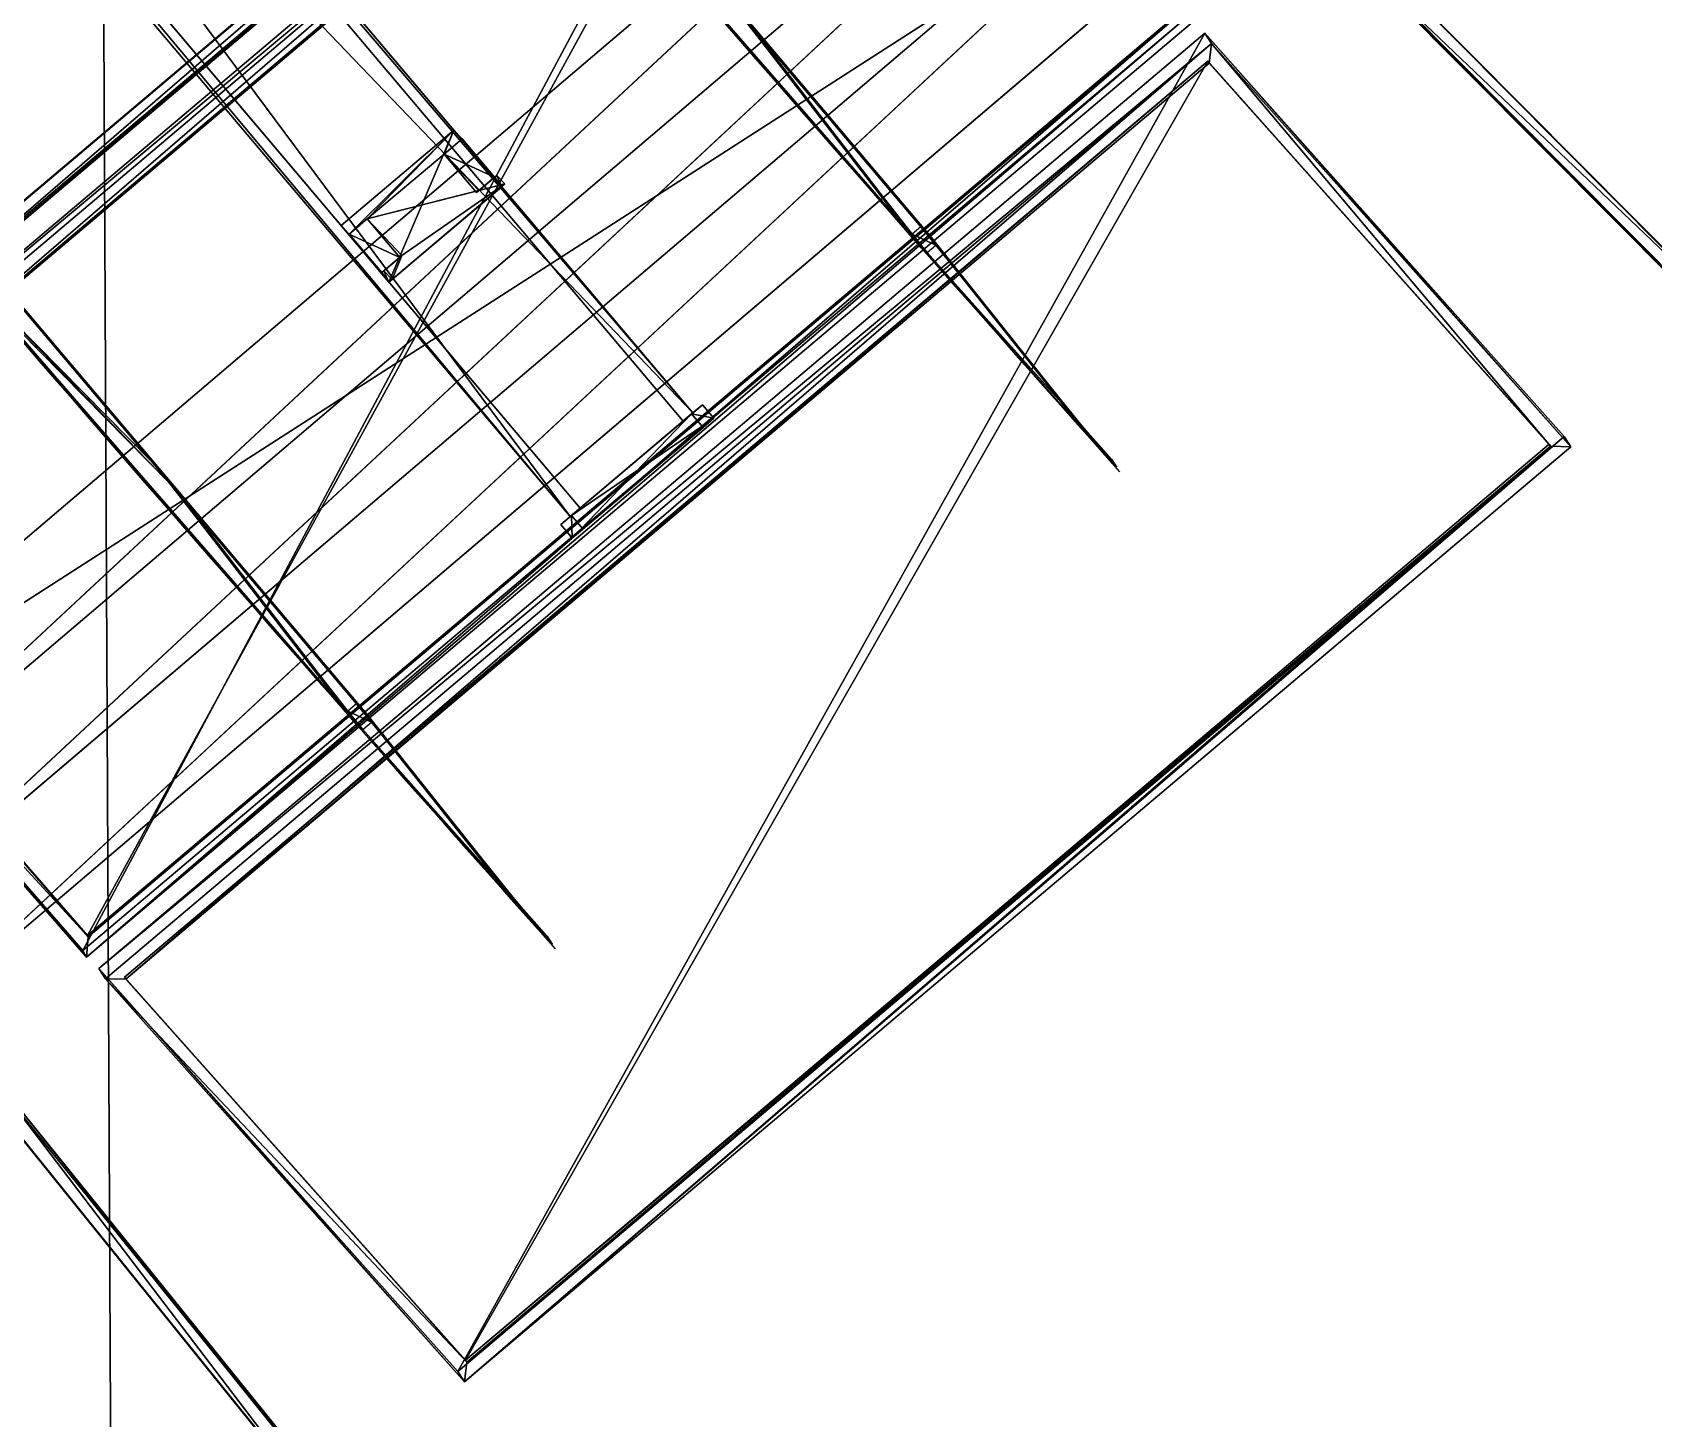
# Model space of a CAD drawing. Extents: x -372 to 678, y -263 to 741.
# Drawn here: x 181.863 to 184.601, y 31.378 to 33.718 of the extents above; entities that cross this region are included whole.
import ezdxf

# ---------------------------------------------------------------- set-up
doc = ezdxf.new("R2010")
doc.units = 0
doc.header["$LTSCALE"] = 0.0254
doc.layers.get('0').update_dxf_attribs({"linetype": 'CONTINUOUS'})
doc.layers.add('LOCATION_SNAPSHOT', color=144, linetype='CONTINUOUS')
doc.layers.add('LOCATION_TERRAIN', color=36, linetype='CONTINUOUS')

# ---------------------------------------------------------------- blocks, each defined once
blk = doc.blocks.new('LOCATION_SNAPSHOT')
at = {"color": 8}
mesh = blk.add_polyface(dxfattribs=at)
corners = [(-369.3084, -262.9446), (369.3059, 262.9472), (-371.8207, 259.3767), (371.8242, -259.3771)]
mesh.append_faces([[corners[k] for k in face] for face in [(0, 1, 2), (1, 0, 3)]], dxfattribs={"vtx0": -1, "color": 8})
blk = doc.blocks.new('LOCATION_TERRAIN')
at = {"color": 8}
mesh = blk.add_polyface(dxfattribs=at)
corners = [(194.5838, 25.8099, 5.8393), (194.5239, 38.2462, 5.0226), (181.9624, 38.1857, 5.2793)]
mesh.append_faces([[corners[k] for k in face] for face in [(0, 1, 2)]], dxfattribs={"color": 8})
mesh = blk.add_polyface(dxfattribs=at)
corners = [(182.0223, 25.7494, 6.0256), (181.9624, 38.1857, 5.2793), (169.4008, 38.1252, 5.5359)]
mesh.append_faces([[corners[k] for k in face] for face in [(0, 1, 2)]], dxfattribs={"color": 8})
mesh = blk.add_polyface(dxfattribs=at)
corners = [(194.5838, 25.8099, 5.8393), (181.9624, 38.1857, 5.2793), (182.0223, 25.7494, 6.0256)]
mesh.append_faces([[corners[k] for k in face] for face in [(0, 1, 2)]], dxfattribs={"color": 8})
mesh = blk.add_polyface(dxfattribs=at)
corners = [(182.0223, 25.7494, 6.0256), (169.4008, 38.1252, 5.5359), (169.4608, 25.6889, 6.2119)]
mesh.append_faces([[corners[k] for k in face] for face in [(0, 1, 2)]], dxfattribs={"color": 8})
blk = doc.blocks.new('GROUP_54')
at = {"color": 0}
for p, q in [((27.7071, 40.1424, -1.4842), (24.8383, 37.7492, -1.273)), ((27.7071, 40.1424, -0.9842), (24.8383, 37.7492, -0.773)), ((27.7071, 40.1424, -0.9842), (24.8383, 37.7492, -0.773)), ((27.7071, 40.1424, -1.4842), (24.8383, 37.7492, -1.273)), ((27.7071, 40.1424, -1.4842), (24.9491, 37.6245, -1.273)), ((27.7071, 40.1424, -1.4842), (24.9491, 37.6245, -1.273)), ((27.8097, 40.011, -1.4842), (24.9491, 37.6245, -1.273)), ((27.8097, 40.011, -1.4842), (24.9491, 37.6245, -1.273)), ((27.8097, 40.011, -1.2342), (24.9491, 37.6245, -1.023)), ((27.8097, 40.011, -1.2342), (24.9491, 37.6245, -1.023)), ((27.8097, 40.011, -1.2342), (25.0598, 37.4999, -1.023)), ((27.8097, 40.011, -1.2342), (25.0598, 37.4999, -1.023)), ((27.9123, 39.8795, -1.2342), (25.0598, 37.4999, -1.023)), ((27.9123, 39.8795, -1.2342), (25.0598, 37.4999, -1.023)), ((27.9123, 39.8795, -1.4842), (25.0598, 37.4999, -1.273)), ((27.9123, 39.8795, -1.4842), (25.0598, 37.4999, -1.273)), ((27.9123, 39.8795, -1.4842), (25.1705, 37.3752, -1.273)), ((27.9123, 39.8795, -1.4842), (25.1705, 37.3752, -1.273)), ((28.0149, 39.7481, -0.9842), (24.8383, 37.7492, -0.773)), ((28.0149, 39.7481, -0.9842), (24.8383, 37.7492, -0.773)), ((28.0149, 39.7481, -1.4842), (25.1705, 37.3752, -1.273)), ((28.0149, 39.7481, -1.4842), (25.1705, 37.3752, -1.273)), ((28.0149, 39.7481, -0.9842), (25.1705, 37.3752, -0.773)), ((28.0149, 39.7481, -0.9842), (25.1705, 37.3752, -0.773))]:
    blk.add_line(p, q, dxfattribs=at)
mesh = blk.add_polyface(dxfattribs=at)
corners = [(27.7071, 40.1424, -1.4842), (24.9491, 37.6245, -1.273), (24.8383, 37.7492, -1.273)]
mesh.append_faces([[corners[k] for k in face] for face in [(0, 1, 2)]], dxfattribs={"color": 0})
mesh = blk.add_polyface(dxfattribs=at)
corners = [(28.0149, 39.7481, -0.9842), (27.7071, 40.1424, -0.9842), (24.8383, 37.7492, -0.773)]
mesh.append_faces([[corners[k] for k in face] for face in [(0, 1, 2)]], dxfattribs={"color": 0})
mesh = blk.add_polyface(dxfattribs=at)
corners = [(24.8383, 37.7492, -1.273), (27.7071, 40.1424, -0.9842), (27.7071, 40.1424, -1.4842), (24.8383, 37.7492, -0.773)]
mesh.append_faces([[corners[k] for k in face] for face in [(0, 1, 2), (1, 0, 3)]], dxfattribs={"vtx0": -1, "color": 0})
mesh = blk.add_polyface(dxfattribs=at)
corners = [(27.8097, 40.011, -1.4842), (24.9491, 37.6245, -1.273), (27.7071, 40.1424, -1.4842)]
mesh.append_faces([[corners[k] for k in face] for face in [(0, 1, 2)]], dxfattribs={"color": 0})
mesh = blk.add_polyface(dxfattribs=at)
corners = [(27.8097, 40.011, -1.2342), (24.9491, 37.6245, -1.273), (27.8097, 40.011, -1.4842), (24.9491, 37.6245, -1.023)]
mesh.append_faces([[corners[k] for k in face] for face in [(0, 1, 2), (1, 0, 3)]], dxfattribs={"vtx0": -1, "color": 0})
mesh = blk.add_polyface(dxfattribs=at)
corners = [(27.8097, 40.011, -1.2342), (25.0598, 37.4999, -1.023), (24.9491, 37.6245, -1.023)]
mesh.append_faces([[corners[k] for k in face] for face in [(0, 1, 2)]], dxfattribs={"color": 0})
mesh = blk.add_polyface(dxfattribs=at)
corners = [(27.9123, 39.8795, -1.2342), (25.0598, 37.4999, -1.023), (27.8097, 40.011, -1.2342)]
mesh.append_faces([[corners[k] for k in face] for face in [(0, 1, 2)]], dxfattribs={"color": 0})
mesh = blk.add_polyface(dxfattribs=at)
corners = [(25.0598, 37.4999, -1.273), (27.9123, 39.8795, -1.2342), (27.9123, 39.8795, -1.4842), (25.0598, 37.4999, -1.023)]
mesh.append_faces([[corners[k] for k in face] for face in [(0, 1, 2), (1, 0, 3)]], dxfattribs={"vtx0": -1, "color": 0})
mesh = blk.add_polyface(dxfattribs=at)
corners = [(27.9123, 39.8795, -1.4842), (25.1705, 37.3752, -1.273), (25.0598, 37.4999, -1.273)]
mesh.append_faces([[corners[k] for k in face] for face in [(0, 1, 2)]], dxfattribs={"color": 0})
mesh = blk.add_polyface(dxfattribs=at)
corners = [(28.0149, 39.7481, -1.4842), (25.1705, 37.3752, -1.273), (27.9123, 39.8795, -1.4842)]
mesh.append_faces([[corners[k] for k in face] for face in [(0, 1, 2)]], dxfattribs={"color": 0})
mesh = blk.add_polyface(dxfattribs=at)
corners = [(28.0149, 39.7481, -0.9842), (24.8383, 37.7492, -0.773), (25.1705, 37.3752, -0.773)]
mesh.append_faces([[corners[k] for k in face] for face in [(0, 1, 2)]], dxfattribs={"color": 0})
mesh = blk.add_polyface(dxfattribs=at)
corners = [(28.0149, 39.7481, -0.9842), (25.1705, 37.3752, -1.273), (28.0149, 39.7481, -1.4842), (25.1705, 37.3752, -0.773)]
mesh.append_faces([[corners[k] for k in face] for face in [(0, 1, 2), (1, 0, 3)]], dxfattribs={"vtx0": -1, "color": 0})
blk = doc.blocks.new('GROUP218_1')
at = {"color": 9}
blk.add_blockref('GROUP_54', (0, 0), dxfattribs=at)
blk = doc.blocks.new('GROUP217_2')
at = {"color": 0}
blk.add_blockref('GROUP218_1', (0, 0), dxfattribs=at)
blk = doc.blocks.new('SOLAR_PANEL_1')
at = {"color": 0}
for p, q in [((0, 0.025), (0, 2.475)), ((0, 2.475), (1, 2.475)), ((0, 2.475), (1, 2.475)), ((0, 2.475), (0, 2.475, 0.05)), ((0, 2.475, 0.05), (1, 2.475, 0.05)), ((0, 0.025), (0, 2.475)), ((0, 0.025, 0.05), (0, 2.475, 0.05)), ((0, 2.475), (0, 2.475, 0.05)), ((0, 2.475, 0.05), (1, 2.475, 0.05)), ((0, 0.025, 0.05), (0, 2.475, 0.05)), ((1, 2.475), (1, 0.025)), ((1, 2.475), (1, 0.025)), ((1, 2.475), (1, 2.475, 0.05)), ((1, 2.475, 0.05), (1, 0.025, 0.05)), ((1, 2.475), (1, 2.475, 0.05)), ((1, 2.475, 0.05), (1, 0.025, 0.05)), ((0.975, 2.45, 0.05), (0.025, 2.45, 0.05)), ((0.025, 2.45, 0.05), (0.025, 0.05, 0.05)), ((0.975, 2.45, 0.05), (0.025, 2.45, 0.05)), ((0.025, 2.45, 0.05), (0.025, 2.45, 0.04)), ((0.975, 2.45, 0.04), (0.025, 2.45, 0.04)), ((0.025, 2.45, 0.05), (0.025, 0.05, 0.05)), ((0.025, 2.45, 0.04), (0.025, 0.05, 0.04)), ((0.025, 2.45, 0.05), (0.025, 2.45, 0.04)), ((0.025, 2.45, 0.04), (0.025, 0.05, 0.04)), ((0.975, 2.45, 0.04), (0.025, 2.45, 0.04)), ((0.975, 0.05, 0.05), (0.975, 2.45, 0.05)), ((0.975, 2.45, 0.05), (0.975, 2.45, 0.04)), ((0.975, 0.05, 0.05), (0.975, 2.45, 0.05)), ((0.975, 2.45, 0.05), (0.975, 2.45, 0.04)), ((0.975, 0.05, 0.04), (0.975, 2.45, 0.04)), ((0.975, 0.05, 0.04), (0.975, 2.45, 0.04)), ((0.025, 0.05, 0.05), (0.975, 0.05, 0.05)), ((0.025, 0.05, 0.05), (0.025, 0.05, 0.04)), ((0.025, 0.05, 0.05), (0.975, 0.05, 0.05)), ((0.025, 0.05, 0.04), (0.975, 0.05, 0.04)), ((0.025, 0.05, 0.05), (0.025, 0.05, 0.04)), ((0.025, 0.05, 0.04), (0.975, 0.05, 0.04)), ((0.975, 0.05, 0.05), (0.975, 0.05, 0.04)), ((0.975, 0.05, 0.05), (0.975, 0.05, 0.04)), ((1, 0.025), (0, 0.025)), ((0, 0.025), (0, 0.025, 0.05)), ((1, 0.025), (0, 0.025)), ((1, 0.025, 0.05), (0, 0.025, 0.05)), ((0, 0.025), (0, 0.025, 0.05)), ((1, 0.025, 0.05), (0, 0.025, 0.05)), ((1, 0.025), (1, 0.025, 0.05)), ((1, 0.025), (1, 0.025, 0.05))]:
    blk.add_line(p, q, dxfattribs=at)
mesh = blk.add_polyface(dxfattribs=at)
corners = [(0, 2.475), (1, 0.025), (0, 0.025), (1, 2.475)]
mesh.append_faces([[corners[k] for k in face] for face in [(0, 1, 2), (1, 0, 3)]], dxfattribs={"vtx0": -1, "color": 0})
mesh = blk.add_polyface(dxfattribs=at)
corners = [(0, 2.475, 0.05), (1, 2.475), (0, 2.475), (1, 2.475, 0.05)]
mesh.append_faces([[corners[k] for k in face] for face in [(0, 1, 2), (1, 0, 3)]], dxfattribs={"vtx0": -1, "color": 0})
mesh = blk.add_polyface(dxfattribs=at)
corners = [(0, 2.475, 0.05), (0, 0.025), (0, 0.025, 0.05), (0, 2.475)]
mesh.append_faces([[corners[k] for k in face] for face in [(0, 1, 2), (1, 0, 3)]], dxfattribs={"vtx0": -1, "color": 0})
mesh = blk.add_polyface(dxfattribs=at)
corners = [(0, 0.025, 0.05), (0.025, 0.05, 0.05), (0, 2.475, 0.05), (1, 0.025, 0.05), (0.975, 0.05, 0.05), (0.975, 2.45, 0.05), (0.025, 2.45, 0.05), (1, 2.475, 0.05)]
mesh.append_faces([[corners[k] for k in face] for face in [(0, 1, 2), (1, 3, 4), (4, 3, 5), (2, 6, 7), (6, 2, 1), (7, 5, 3)]], dxfattribs={"vtx0": -1, "vtx1": -1, "color": 0})
mesh.append_faces([[corners[k] for k in face] for face in [(1, 0, 3), (7, 6, 5)]], dxfattribs={"vtx0": -1, "vtx2": -1, "color": 0})
mesh = blk.add_polyface(dxfattribs=at)
corners = [(1, 2.475), (1, 0.025, 0.05), (1, 0.025), (1, 2.475, 0.05)]
mesh.append_faces([[corners[k] for k in face] for face in [(0, 1, 2), (1, 0, 3)]], dxfattribs={"vtx0": -1, "color": 0})
mesh = blk.add_polyface(dxfattribs=at)
corners = [(0.975, 2.45, 0.05), (0.025, 2.45, 0.04), (0.975, 2.45, 0.04), (0.025, 2.45, 0.05)]
mesh.append_faces([[corners[k] for k in face] for face in [(0, 1, 2), (1, 0, 3)]], dxfattribs={"vtx0": -1, "color": 0})
mesh = blk.add_polyface(dxfattribs=at)
corners = [(0.025, 2.45, 0.04), (0.025, 0.05, 0.05), (0.025, 0.05, 0.04), (0.025, 2.45, 0.05)]
mesh.append_faces([[corners[k] for k in face] for face in [(0, 1, 2), (1, 0, 3)]], dxfattribs={"vtx0": -1, "color": 0})
at = {"color": 153}
mesh = blk.add_polyface(dxfattribs=at)
corners = [(0.975, 0.05, 0.04), (0.025, 2.45, 0.04), (0.025, 0.05, 0.04), (0.975, 2.45, 0.04)]
mesh.append_faces([[corners[k] for k in face] for face in [(0, 1, 2), (1, 0, 3)]], dxfattribs={"vtx0": -1, "color": 153})
at = {"color": 0}
mesh = blk.add_polyface(dxfattribs=at)
corners = [(0.975, 2.45, 0.05), (0.975, 0.05, 0.04), (0.975, 0.05, 0.05), (0.975, 2.45, 0.04)]
mesh.append_faces([[corners[k] for k in face] for face in [(0, 1, 2), (1, 0, 3)]], dxfattribs={"vtx0": -1, "color": 0})
mesh = blk.add_polyface(dxfattribs=at)
corners = [(0.025, 0.05, 0.04), (0.975, 0.05, 0.05), (0.975, 0.05, 0.04), (0.025, 0.05, 0.05)]
mesh.append_faces([[corners[k] for k in face] for face in [(0, 1, 2), (1, 0, 3)]], dxfattribs={"vtx0": -1, "color": 0})
mesh = blk.add_polyface(dxfattribs=at)
corners = [(1, 0.025), (0, 0.025, 0.05), (0, 0.025), (1, 0.025, 0.05)]
mesh.append_faces([[corners[k] for k in face] for face in [(0, 1, 2), (1, 0, 3)]], dxfattribs={"vtx0": -1, "color": 0})
blk = doc.blocks.new('SOLAR_PANEL_STRUCTURE')
at = {"color": 0}
for p, q in [((5.0137, 0, -0.0089), (2.9803, 0, -0.0089)), ((2.9803, 0, 0.0311), (3.4565, 0, 0.0311)), ((3.4565, 0, 0.0311), (2.9803, 0, 0.716)), ((3.021, 0, 0.7275), (3.4958, 0, 0.0447)), ((3.4958, 0, 0.0447), (3.9705, 0, 0.6472)), ((4.0088, 0, 0.6311), (3.536, 0, 0.0311)), ((3.536, 0, 0.0311), (4.4568, 0, 0.0311)), ((4.4568, 0, 0.0311), (4.0088, 0, 0.6311)), ((4.0593, 0, 0.6304), (4.5005, 0, 0.0393)), ((4.5005, 0, 0.0393), (4.9642, 0, 0.3962)), ((4.5554, 0, 0.0311), (4.9889, 0, 0.0311)), ((4.9889, 0, 0.3647), (4.5554, 0, 0.0311)), ((4.9889, 0, 0.0311), (4.9889, 0, 0.3647)), ((5.4167, 0, 0.2003), (5.0137, 0, -0.0089)), ((5.0289, 0, 0.3744), (5.0289, 0, 0.044)), ((5.0289, 0, 0.044), (5.3701, 0, 0.2212)), ((5.4963, 0, 0.1646), (5.5126, 0, 0.2011))]:
    blk.add_line(p, q, dxfattribs=at)
at = {"color": 0, "extrusion": (4.81162e-16, 1, -7.04887e-16)}
blk.add_arc((-2.9803, -5.3738), 6.1449, 90, 114.4293, dxfattribs=at)
at = {"color": 0}
mesh = blk.add_polyface(dxfattribs=at)
corners = [(4.4568, 0, 0.0311), (4.5554, 0, 0.0311), (3.536, 0, 0.0311), (4.5005, 0, 0.0393), (4.9889, 0, 0.3647), (4.9642, 0, 0.3962), (5.0289, 0, 0.3744), (4.0088, 0, 0.6311), (4.0593, 0, 0.6304), (3.4958, 0, 0.0447), (3.9705, 0, 0.6472), (3.4565, 0, 0.0311), (2.9803, 0, 0.716), (3.021, 0, 0.7275), (2.9803, 0, 0.7711), (5.0137, 0, -0.0089), (5.0289, 0, 0.044), (5.4167, 0, 0.2003), (4.9889, 0, 0.0311), (2.9803, 0, -0.0089), (5.3701, 0, 0.2212), (5.5126, 0, 0.2011), (5.0155, 0, 0.4243), (4.0126, 0, 0.6838), (5.4963, 0, 0.1646), (2.9803, 0, 0.0311)]
mesh.append_faces([[corners[k] for k in face] for face in [(0, 1, 2), (1, 3, 4), (7, 3, 0), (3, 7, 8), (9, 12, 13), (15, 16, 17), (18, 2, 1), (21, 20, 22), (22, 8, 23), (23, 13, 14), (4, 16, 18), (16, 4, 6)]], dxfattribs={"vtx0": -1, "vtx1": -1, "color": 0})
mesh.append_faces([[corners[k] for k in face] for face in [(1, 0, 3), (4, 5, 6), (11, 9, 2), (16, 15, 18), (18, 19, 11), (18, 11, 2), (17, 20, 21), (22, 6, 5), (23, 8, 7), (23, 7, 10)]], dxfattribs={"vtx0": -1, "vtx1": -1, "vtx2": -1, "color": 0})
mesh.append_faces([[corners[k] for k in face] for face in [(4, 3, 5), (9, 7, 2), (7, 9, 10), (9, 11, 12), (13, 12, 14), (18, 15, 19), (17, 16, 20), (22, 20, 6), (22, 5, 8), (23, 10, 13)]], dxfattribs={"vtx0": -1, "vtx2": -1, "color": 0})
mesh.append_faces([[corners[k] for k in face] for face in [(25, 11, 19)]], dxfattribs={"vtx1": -1, "color": 0})
mesh.append_faces([[corners[k] for k in face] for face in [(21, 24, 17)]], dxfattribs={"vtx2": -1, "color": 0})
blk = doc.blocks.new('GROUP0_4')
at = {"color": 0, "extrusion": (-0.411361, -5.15876e-17, 0.911472), "rotation": 90.00000000000011}
blk.add_blockref('SOLAR_PANEL_1', (1.25, -4.205, 2.1818), dxfattribs=at)
at = {"color": 0, "extrusion": (-0.251634, -1.95439e-17, 0.967823), "rotation": 90.00000000000001}
blk.add_blockref('SOLAR_PANEL_1', (1.25, -3.4844, 1.6133), dxfattribs=at)
at = {"color": 0, "extrusion": (-0.084688, 3.20437e-17, 0.996408), "rotation": 90.00000000000004}
blk.add_blockref('SOLAR_PANEL_1', (1.25, -2.6781, 1.1745), dxfattribs=at)
at = {"color": 9, "rotation": 180}
for p in [(1.2303, 0.625, 0.2589), (1.2303, -0.625, 0.2589)]:
    blk.add_blockref('SOLAR_PANEL_STRUCTURE', p, dxfattribs=at)
blk = doc.blocks.new('GROUP_17')
at = {"color": 0}
for p, q in [((3.5, 0.25, 0.375), (-0.5, 0.25, 0.375)), ((-0.5, 0.25, 0.375), (-0.5, 0, 0.375)), ((-0.5, 0.25), (3.5, 0.25)), ((-0.5, 0.25), (-0.5, 0)), ((-0.5, 0.25, 0.375), (-0.5, 0.25)), ((3.5, 0.25, 0.375), (-0.5, 0.25, 0.375)), ((-0.5, 0.25), (3.5, 0.25)), ((-0.5, 0.25, 0.375), (-0.5, 0.25)), ((-0.5, 0.25), (-0.5, 0)), ((-0.5, 0.25, 0.375), (-0.5, 0, 0.375)), ((3.5, 0, 0.375), (-0.5, 0, 0.375)), ((-0.5, 0), (3.5, 0)), ((-0.5, 0, 0.375), (-0.5, 0)), ((-0.5, 0, 0.375), (-0.5, 0)), ((-0.5, 0), (3.5, 0)), ((3.5, 0, 0.375), (-0.5, 0, 0.375))]:
    blk.add_line(p, q, dxfattribs=at)
mesh = blk.add_polyface(dxfattribs=at)
corners = [(3.5, 0, 0.375), (-0.5, 0.25, 0.375), (-0.5, 0, 0.375), (3.5, 0.25, 0.375)]
mesh.append_faces([[corners[k] for k in face] for face in [(0, 1, 2), (1, 0, 3)]], dxfattribs={"vtx0": -1, "color": 0})
mesh = blk.add_polyface(dxfattribs=at)
corners = [(3.5, 0.25), (-0.5, 0), (-0.5, 0.25), (3.5, 0)]
mesh.append_faces([[corners[k] for k in face] for face in [(0, 1, 2), (1, 0, 3)]], dxfattribs={"vtx0": -1, "color": 0})
mesh = blk.add_polyface(dxfattribs=at)
corners = [(-0.5, 0.25, 0.375), (3.5, 0.25), (-0.5, 0.25), (3.5, 0.25, 0.375)]
mesh.append_faces([[corners[k] for k in face] for face in [(0, 1, 2), (1, 0, 3)]], dxfattribs={"vtx0": -1, "color": 0})
mesh = blk.add_polyface(dxfattribs=at)
corners = [(-0.5, 0, 0.375), (-0.5, 0.25), (-0.5, 0), (-0.5, 0.25, 0.375)]
mesh.append_faces([[corners[k] for k in face] for face in [(0, 1, 2), (1, 0, 3)]], dxfattribs={"vtx0": -1, "color": 0})
mesh = blk.add_polyface(dxfattribs=at)
corners = [(3.5, 0, 0.375), (-0.5, 0), (3.5, 0), (-0.5, 0, 0.375)]
mesh.append_faces([[corners[k] for k in face] for face in [(0, 1, 2), (1, 0, 3)]], dxfattribs={"vtx0": -1, "color": 0})
blk = doc.blocks.new('GROUP_13')
at = {"color": 0}
for p, q in [((0, 0.29, 0.415), (0, 0, 0.415)), ((0, 0.29, 0.415), (0.03, 0.29, 0.415)), ((0, 0.29), (0, 0.29, 0.415)), ((0, 0.29, 0.415), (0.03, 0.29, 0.415)), ((0, 0.29), (0.03, 0.29)), ((0, 0), (0, 0.29)), ((0, 0.29), (0.03, 0.29)), ((0, 0.29, 0.415), (0, 0, 0.415)), ((0, 0.29), (0, 0.29, 0.415)), ((0, 0), (0, 0.29)), ((0.03, 0.29, 0.415), (0.03, 0, 0.415)), ((0.03, 0.29), (0.03, 0.29, 0.415)), ((0.03, 0), (0.03, 0.29)), ((0.03, 0), (0.03, 0.29)), ((0.03, 0.29), (0.03, 0.29, 0.415)), ((0.03, 0.29, 0.415), (0.03, 0, 0.415)), ((0, 0, 0.415), (0.03, 0, 0.415)), ((0, 0), (0.03, 0)), ((0, 0, 0.415), (0, 0)), ((0, 0), (0.03, 0)), ((0, 0, 0.415), (0.03, 0, 0.415)), ((0, 0, 0.415), (0, 0)), ((0.03, 0, 0.415), (0.03, 0)), ((0.03, 0, 0.415), (0.03, 0))]:
    blk.add_line(p, q, dxfattribs=at)
mesh = blk.add_polyface(dxfattribs=at)
corners = [(0.03, 0, 0.415), (0, 0.29, 0.415), (0, 0, 0.415), (0.03, 0.29, 0.415)]
mesh.append_faces([[corners[k] for k in face] for face in [(0, 1, 2), (1, 0, 3)]], dxfattribs={"vtx0": -1, "color": 0})
mesh = blk.add_polyface(dxfattribs=at)
corners = [(0, 0.29, 0.415), (0.03, 0.29), (0, 0.29), (0.03, 0.29, 0.415)]
mesh.append_faces([[corners[k] for k in face] for face in [(0, 1, 2), (1, 0, 3)]], dxfattribs={"vtx0": -1, "color": 0})
mesh = blk.add_polyface(dxfattribs=at)
corners = [(0.03, 0.29), (0, 0), (0, 0.29), (0.03, 0)]
mesh.append_faces([[corners[k] for k in face] for face in [(0, 1, 2), (1, 0, 3)]], dxfattribs={"vtx0": -1, "color": 0})
mesh = blk.add_polyface(dxfattribs=at)
corners = [(0, 0.29, 0.415), (0, 0), (0, 0, 0.415), (0, 0.29)]
mesh.append_faces([[corners[k] for k in face] for face in [(0, 1, 2), (1, 0, 3)]], dxfattribs={"vtx0": -1, "color": 0})
mesh = blk.add_polyface(dxfattribs=at)
corners = [(0.03, 0.29), (0.03, 0, 0.415), (0.03, 0), (0.03, 0.29, 0.415)]
mesh.append_faces([[corners[k] for k in face] for face in [(0, 1, 2), (1, 0, 3)]], dxfattribs={"vtx0": -1, "color": 0})
mesh = blk.add_polyface(dxfattribs=at)
corners = [(0.03, 0, 0.415), (0, 0), (0.03, 0), (0, 0, 0.415)]
mesh.append_faces([[corners[k] for k in face] for face in [(0, 1, 2), (1, 0, 3)]], dxfattribs={"vtx0": -1, "color": 0})
blk = doc.blocks.new('GROUP_14')
at = {"color": 0}
for p, q in [((0, 0.25, 0.125), (0.125, 0.25, 0.125)), ((0, 0, 0.125), (0, 0.25, 0.125)), ((0.02, 0.25, 0.105), (0, 0.25, 0.125)), ((0, 0.25, 0.125), (0.125, 0.25, 0.125)), ((0, 0, 0.125), (0, 0.25, 0.125)), ((0.02, 0.25, 0.105), (0, 0.25, 0.125)), ((0.105, 0.25, 0.105), (0.02, 0.25, 0.105)), ((0.02, 0.25, 0.105), (0.02, 0.21, 0.105)), ((0.105, 0.25, 0.105), (0.02, 0.25, 0.105)), ((0.02, 0.25, 0.105), (0.02, 0.21, 0.105)), ((0.105, 0.25, 0.02), (0.105, 0.25, 0.105)), ((0.105, 0.25, 0.02), (0.105, 0.21, 0.02)), ((0.105, 0.25, 0.105), (0.105, 0.21, 0.105)), ((0.105, 0.25, 0.105), (0.105, 0.21, 0.105)), ((0.125, 0.25), (0.105, 0.25, 0.02)), ((0.105, 0.25, 0.02), (0.105, 0.25, 0.105)), ((0.105, 0.25, 0.02), (0.105, 0.21, 0.02)), ((0.125, 0.25), (0.105, 0.25, 0.02)), ((0.125, 0.25, 0.125), (0.125, 0, 0.125)), ((0.125, 0), (0.125, 0.25)), ((0.125, 0.25, 0.125), (0.125, 0.25)), ((0.125, 0.25, 0.125), (0.125, 0, 0.125)), ((0.125, 0.25, 0.125), (0.125, 0.25)), ((0.125, 0), (0.125, 0.25)), ((0.105, 0.21, 0.105), (0.02, 0.21, 0.105)), ((0.105, 0.21, 0.02), (0.02, 0.21, 0.105)), ((0.105, 0.21, 0.105), (0.02, 0.21, 0.105)), ((0.105, 0.21, 0.02), (0.02, 0.21, 0.105)), ((0.105, 0.21, 0.02), (0.105, 0.21, 0.105)), ((0.105, 0.21, 0.02), (0.105, 0.21, 0.105)), ((0.02, 0, 0.105), (0.02, 0.04, 0.105)), ((0.105, 0.04, 0.105), (0.02, 0.04, 0.105)), ((0.105, 0.04, 0.02), (0.02, 0.04, 0.105)), ((0.105, 0.04, 0.105), (0.02, 0.04, 0.105)), ((0.105, 0.04, 0.02), (0.02, 0.04, 0.105)), ((0.02, 0, 0.105), (0.02, 0.04, 0.105)), ((0.105, 0, 0.105), (0.105, 0.04, 0.105)), ((0.105, 0, 0.105), (0.105, 0.04, 0.105)), ((0.105, 0.04, 0.02), (0.105, 0.04, 0.105)), ((0.105, 0, 0.02), (0.105, 0.04, 0.02)), ((0.105, 0.04, 0.02), (0.105, 0.04, 0.105)), ((0.105, 0, 0.02), (0.105, 0.04, 0.02)), ((0.125, 0, 0.125), (0, 0, 0.125)), ((0.02, 0, 0.105), (0, 0, 0.125)), ((0.02, 0, 0.105), (0, 0, 0.125)), ((0.125, 0, 0.125), (0, 0, 0.125)), ((0.105, 0, 0.105), (0.02, 0, 0.105)), ((0.105, 0, 0.105), (0.02, 0, 0.105)), ((0.105, 0, 0.02), (0.105, 0, 0.105)), ((0.125, 0), (0.105, 0, 0.02)), ((0.105, 0, 0.02), (0.105, 0, 0.105)), ((0.125, 0), (0.105, 0, 0.02)), ((0.125, 0, 0.125), (0.125, 0)), ((0.125, 0, 0.125), (0.125, 0))]:
    blk.add_line(p, q, dxfattribs=at)
mesh = blk.add_polyface(dxfattribs=at)
corners = [(0.125, 0, 0.125), (0, 0.25, 0.125), (0, 0, 0.125), (0.125, 0.25, 0.125)]
mesh.append_faces([[corners[k] for k in face] for face in [(0, 1, 2), (1, 0, 3)]], dxfattribs={"vtx0": -1, "color": 0})
mesh = blk.add_polyface(dxfattribs=at)
corners = [(0, 0.25, 0.125), (0.105, 0.25, 0.105), (0.02, 0.25, 0.105), (0.125, 0.25, 0.125), (0.105, 0.25, 0.02), (0.125, 0.25)]
mesh.append_faces([[corners[k] for k in face] for face in [(0, 1, 2), (4, 3, 5)]], dxfattribs={"vtx0": -1, "color": 0})
mesh.append_faces([[corners[k] for k in face] for face in [(1, 0, 3), (3, 4, 1)]], dxfattribs={"vtx0": -1, "vtx2": -1, "color": 0})
mesh = blk.add_polyface(dxfattribs=at)
corners = [(0, 0.25, 0.125), (0.02, 0, 0.105), (0, 0, 0.125), (0.02, 0.04, 0.105), (0.02, 0.21, 0.105), (0.105, 0.21, 0.02), (0.02, 0.25, 0.105), (0.105, 0.04, 0.02), (0.125, 0), (0.105, 0, 0.02), (0.125, 0.25), (0.105, 0.25, 0.02)]
mesh.append_faces([[corners[k] for k in face] for face in [(0, 1, 2), (4, 0, 6), (7, 8, 9), (10, 5, 11)]], dxfattribs={"vtx0": -1, "color": 0})
mesh.append_faces([[corners[k] for k in face] for face in [(1, 0, 3), (8, 7, 10)]], dxfattribs={"vtx0": -1, "vtx1": -1, "color": 0})
mesh.append_faces([[corners[k] for k in face] for face in [(3, 0, 4), (10, 3, 5)]], dxfattribs={"vtx0": -1, "vtx1": -1, "vtx2": -1, "color": 0})
mesh.append_faces([[corners[k] for k in face] for face in [(3, 4, 5), (10, 7, 3)]], dxfattribs={"vtx0": -1, "vtx2": -1, "color": 0})
mesh = blk.add_polyface(dxfattribs=at)
corners = [(0.105, 0.25, 0.105), (0.02, 0.21, 0.105), (0.02, 0.25, 0.105), (0.105, 0.21, 0.105)]
mesh.append_faces([[corners[k] for k in face] for face in [(0, 1, 2), (1, 0, 3)]], dxfattribs={"vtx0": -1, "color": 0})
mesh = blk.add_polyface(dxfattribs=at)
corners = [(0.105, 0.21, 0.105), (0.105, 0.25, 0.02), (0.105, 0.21, 0.02), (0.105, 0.25, 0.105)]
mesh.append_faces([[corners[k] for k in face] for face in [(0, 1, 2), (1, 0, 3)]], dxfattribs={"vtx0": -1, "color": 0})
mesh = blk.add_polyface(dxfattribs=at)
corners = [(0.125, 0.25), (0.125, 0, 0.125), (0.125, 0), (0.125, 0.25, 0.125)]
mesh.append_faces([[corners[k] for k in face] for face in [(0, 1, 2), (1, 0, 3)]], dxfattribs={"vtx0": -1, "color": 0})
mesh = blk.add_polyface(dxfattribs=at)
corners = [(0.105, 0.21, 0.105), (0.105, 0.21, 0.02), (0.02, 0.21, 0.105)]
mesh.append_faces([[corners[k] for k in face] for face in [(0, 1, 2)]], dxfattribs={"color": 0})
mesh = blk.add_polyface(dxfattribs=at)
corners = [(0.105, 0.04, 0.105), (0.02, 0, 0.105), (0.02, 0.04, 0.105), (0.105, 0, 0.105)]
mesh.append_faces([[corners[k] for k in face] for face in [(0, 1, 2), (1, 0, 3)]], dxfattribs={"vtx0": -1, "color": 0})
mesh = blk.add_polyface(dxfattribs=at)
corners = [(0.02, 0.04, 0.105), (0.105, 0.04, 0.02), (0.105, 0.04, 0.105)]
mesh.append_faces([[corners[k] for k in face] for face in [(0, 1, 2)]], dxfattribs={"color": 0})
mesh = blk.add_polyface(dxfattribs=at)
corners = [(0.105, 0, 0.105), (0.105, 0.04, 0.02), (0.105, 0, 0.02), (0.105, 0.04, 0.105)]
mesh.append_faces([[corners[k] for k in face] for face in [(0, 1, 2), (1, 0, 3)]], dxfattribs={"vtx0": -1, "color": 0})
mesh = blk.add_polyface(dxfattribs=at)
corners = [(0.125, 0, 0.125), (0.105, 0, 0.02), (0.125, 0), (0.105, 0, 0.105), (0.02, 0, 0.105), (0, 0, 0.125)]
mesh.append_faces([[corners[k] for k in face] for face in [(0, 1, 2), (4, 0, 5)]], dxfattribs={"vtx0": -1, "color": 0})
mesh.append_faces([[corners[k] for k in face] for face in [(1, 0, 3), (3, 0, 4)]], dxfattribs={"vtx0": -1, "vtx1": -1, "color": 0})
blk = doc.blocks.new('GROUP_12')
at = {"color": 0}
for name, p in [('GROUP_13', (-0.03, -0.02, 7.98)), ('GROUP_17', (0.5, 0, 8))]:
    blk.add_blockref(name, p, dxfattribs=at)
at = {"color": 0, "rotation": 180}
blk.add_blockref('GROUP_14', (0.625, 0.25, 7.875), dxfattribs=at)
blk = doc.blocks.new('GROUP5_1')
at = {"color": 9}
blk.add_blockref('GROUP_12', (-3.75, -0.125, -7.75), dxfattribs=at)
blk = doc.blocks.new('GROUP266_1')
at = {"color": 0, "extrusion": (-0.037311, -0.035344, 0.998678), "rotation": 180}
blk.add_blockref('GROUP0_4', (98.1456, 158.8418, 8.7064), dxfattribs=at)
at = {"color": 0, "extrusion": (-0.043884, -0.037103, 0.998347), "rotation": 180}
for name in ['GROUP0_4', 'GROUP5_1']:
    blk.add_blockref(name, (89.1304, 161.6697, 7.4436), dxfattribs=at)
at = {"color": 0, "extrusion": (-0.049902, -0.037979, 0.998032), "rotation": 180}
blk.add_blockref('GROUP0_4', (80.8697, 163.5572, 6.3321), dxfattribs=at)

msp = doc.modelspace()

# ---------------------------------------------------------------- block references
at = {"color": 0}
msp.add_blockref('GROUP266_1', (0, 0), dxfattribs=at)
at = {"color": 0, "rotation": 180.5592384485013}
msp.add_blockref('GROUP217_2', (208.9671, 72.4494, 17.8195), dxfattribs=at)
at = {"layer": 'LOCATION_SNAPSHOT', "color": 0}
msp.add_blockref('LOCATION_SNAPSHOT', (0, 0), dxfattribs=at)
at = {"layer": 'LOCATION_TERRAIN', "color": 0}
msp.add_blockref('LOCATION_TERRAIN', (0, 0), dxfattribs=at)

doc.saveas('drawing.dxf')
